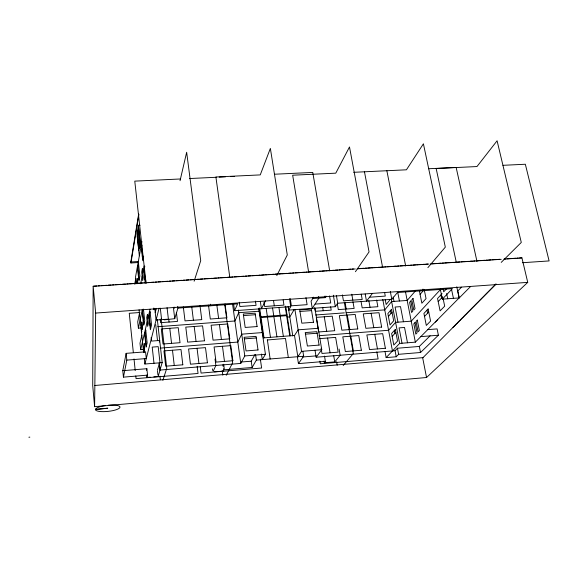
<?xml version="1.0" encoding="UTF-8"?>
<svg xmlns="http://www.w3.org/2000/svg" width="578" height="578" viewBox="0 0 578 578"><rect width="100%" height="100%" fill="white"/><g stroke="black" fill="none" stroke-linecap="round" stroke-linejoin="round"><path stroke-width="0.87" d="M94.611 406.674L95.659 313.066L93.159 286.175L92.718 385.663L94.611 406.674L426.55 377.513L527.736 282.367L521.948 257.933L503.929 259.125M138.142 262.535L130.931 262.983L130.823 261.986L138.648 214.098M130.931 262.983L138.915 214.301M140.1 225.225L138.388 225.326L136.95 233.946L139.341 255.844M141.928 241.51L135.541 276.934L136.206 283.09M134.725 284.159L135.729 278.639M141.935 245.195L141.393 248.193L142.773 260.736L143.655 256.105M135.158 283.935L135.873 280.005M136.394 282.75L136.654 281.334L136.921 283.827M138.453 276.696L138.662 275.569M142.275 256.227L142.506 254.985M122.789 370.679L126.127 353.353L145.555 351.829L146.277 358.555L126.813 360.116L123.432 377.138L147.556 375.136L146.863 368.713L122.789 370.679L123.432 377.138M140.664 283.747L142.159 276.074M142.802 272.802L144.146 265.909M144.789 266.335L143.893 270.872L145.215 282.837M144.789 279.029L145.035 277.845M145.873 280.807L145.54 282.425L144.132 269.666M139.457 313.406L137.716 321.823L138.388 328.145L141.025 327.95M138.388 328.145L142.398 309.288M143.055 309.649L142.369 312.864L143.712 325.262L144.731 320.732L143.46 309.1M143.228 320.804L143.452 319.779M141.805 335.24L139.999 343.238L140.678 349.647L143.337 349.444M140.678 349.647L147.159 321.7M147.852 318.738L150.063 309.187M180.047 180.704L186.651 152.281L200.711 260.721L194.129 281.204M145.598 342.675L145.829 341.699M149.861 324.988L150.121 323.911M154.218 308.479L153.914 309.736L153.726 308.074M155.244 312.655L156.313 308.334M157.324 319.49L162.194 362.623L144.89 364.017L159.102 308.139M146.451 370.288L146.863 368.713M150.367 377.174L146.928 377.463L147.556 375.136M159.253 342.039L159.694 340.464L151.544 341.085L151.154 337.545M174.419 308.284L174.766 307.106M157.397 370.166L159.355 363.569L160.077 370.05L158.105 376.531M164.152 319.453L164.195 319.858L174.737 318.68L177.93 308.117L177.721 306.376M238.367 310.039L244.79 355.947L240.773 363.425L159.933 370.065L162.194 362.623M162.873 380.331L166.76 368.316L161.125 318.984M210.009 305.834L210.638 304.194M289.513 298.826L290.741 306.629L234.545 310.689L237.601 303.876L177.93 308.117M213.217 371.155L215.876 365.469L215.038 359.061M276.79 275.569L287.288 255.006L270.367 148.409L260.245 174.903L215.897 176.998L229.827 277.527M226.236 375.281L232.645 362.767L224.719 304.353M265.504 300.835L261.429 308.746L260.353 301.456M223.664 364.248L224.394 369.768L252.109 367.464L251.22 361.199L255.021 354.459M267.318 339.987L285.481 338.455L288.335 357.587M252.109 367.464L256.357 360.101L255.555 354.509M336.41 295.51L337.747 303.233L335.327 306.694L288.711 310.097L290.741 306.629M258.734 308.573L265.439 354.271L262.267 359.617L261.458 354.032M294.318 309.367L289.795 316.917L287.295 317.098M270.143 359.075L267.383 339.871M313.319 297.143L312.423 298.559L325.298 297.648L326.23 296.225M312.958 298.241L311.08 301.225L312.257 308.377L318.868 298.104L318.601 296.478M294.91 309.497L301.543 351.352L297.836 356.705L294.505 335.478L298.132 329.836L318.225 328.297M355.419 271.711L369.046 251.929L349.495 146.964L335.782 173.162L292.663 175.213L308.703 272.462M298.407 356.048L297.46 357.406L298.436 363.613L325.385 361.373L324.511 356.084M298.436 363.613L303.66 356.229L302.901 351.489M382.788 299.447L392.462 350.954L316.159 357.226L321.758 349.719L314.88 308.045M372.333 293.545L366.495 301.152L365.195 294.029M324.012 361.012L324.301 362.767L325.385 361.373M324.301 362.767L334.763 361.893L340.146 355.253L339.076 349.018M389.738 300.141L386.155 304.498L385.201 299.44M337.747 303.233L391.812 299.325L397.44 292.519L452.408 288.617L442.372 299.158L440.407 289.665M343.202 365.513L353.295 353.555L344.307 302.2M427.872 267.665L445.32 247.131L423.407 143.806L406.435 169.802L353.7 172.309M388.409 316.433L392.029 312.192M415.214 291.175L407.179 300.444L391.638 301.572L384.746 309.873L346.15 312.734M420.502 290.243L419.491 291.391L421.861 303.212L426.044 298.609L424.397 290.481M420.083 294.354L423.125 290.915M424.433 289.397L423.291 290.683L422.966 289.094M392.173 336.396L395.865 332.35M440.877 289.108L411.233 321.158L395.598 322.358L388.575 330.276L318.984 335.717M446.78 288.523L443.709 291.789L443.037 288.545M442.091 293.66L437.546 298.501L440.089 310.877L444.684 306.167L443.095 298.494M438.182 301.6L442.741 296.789M424.512 316.455L428.746 311.99M385.02 351.547L386.14 357.609L399.615 343.426L415.344 342.154L459.134 297.937L456.75 286.76M392.57 350.925L395.085 350.716L397.469 348.231L419.332 346.439L430.119 335.796M461.497 287.179L457.783 291.001L459.257 297.93L470.456 286.623M386.14 357.609L396.226 356.771L398.625 354.314L420.524 352.501L438.391 335.226L437.098 328.904L427.525 329.655M435.256 322.163L437.77 319.62M422.995 357.637L94.517 385.512M453 327.358L453.362 326.996M453.716 326.635L454.077 326.267M454.438 325.905L454.799 325.537M455.168 325.168L455.529 324.807M455.89 324.439L456.259 324.07M456.627 323.702L456.988 323.326M457.357 322.958L457.725 322.589M458.094 322.213L458.462 321.845M458.831 321.469L459.207 321.093M459.575 320.718L459.951 320.342M460.319 319.966L460.695 319.591M461.071 319.215L461.446 318.832M461.822 318.456L462.198 318.073M462.573 317.69L462.956 317.308M463.332 316.932L463.715 316.542M464.098 316.159L464.474 315.776M464.856 315.393L465.239 315.003M465.622 314.62L466.013 314.23M466.395 313.84L466.778 313.449M467.169 313.059L467.559 312.669M467.942 312.279L468.332 311.882M468.722 311.491L469.112 311.094M469.502 310.704L469.9 310.307M470.29 309.909L470.687 309.512M471.077 309.114L471.475 308.71M471.872 308.312L472.269 307.915M472.667 307.51L473.064 307.106M473.469 306.701L473.866 306.304M474.271 305.892L474.668 305.487M475.073 305.083L475.477 304.678M475.882 304.266L476.286 303.855M476.691 303.45L477.103 303.038M477.507 302.626L477.919 302.215M478.324 301.795L478.736 301.384M479.148 300.972L479.559 300.553M479.971 300.134L480.39 299.722M480.802 299.303L481.221 298.884M481.633 298.458L482.052 298.038M482.471 297.619L482.89 297.193M483.309 296.767L483.735 296.341M484.154 295.922L484.581 295.488M485 295.062L485.426 294.636M485.852 294.209L486.279 293.776M486.705 293.342L487.131 292.909M487.565 292.475L487.991 292.042M488.424 291.608L488.858 291.175M489.291 290.734L489.725 290.3M490.158 289.86L490.592 289.419M491.033 288.978L491.466 288.538M491.907 288.097L492.348 287.649M492.788 287.208L493.229 286.76M493.67 286.312L494.111 285.872M494.558 285.416L495.006 284.968M495.447 284.521L495.895 284.073M496.025 284.051L422.691 357.941L426.55 377.513M501.22 262.39L521.284 242.442L497.094 140.772L476.973 166.551L436.152 168.494L456.367 262.672M28.9 437.228L29.832 437.134M95.5 409.289L107.761 408.205L95.464 409.607M153.806 376.892L157.245 376.603M214.517 371.827L223.751 371.062M256.357 360.101L303.66 356.229M241.402 362.001L251.22 361.199M302.843 356.966L316.296 355.867M420.95 336.62L438.391 335.226M244.79 355.947L265.439 354.271M301.543 351.352L321.758 349.719M160.178 348.129L237.818 342.06L241.741 334.163L262.26 332.588M319.54 338.65L335.637 337.386L338.144 352.132L321.982 353.454L321.122 348.231M163.87 343.953L180.04 342.703L178.241 327.675L162.151 328.875M244.342 338.889L256.292 337.964M305.473 334.142L317.156 333.239M294.505 335.478L263.424 337.899L259.052 308.153M316.245 317.373L332.242 316.18L334.713 330.724L318.651 331.967L316.383 318.232M442.372 299.158L459.134 297.937M243.511 315.595L255.368 314.728M299.96 311.455L311.571 310.61M315.241 311.304L331.208 310.133L330.63 306.759M260.324 316.816L287.035 314.844M157.787 326.707L234.906 320.985L238.736 312.691L259.125 311.21M315.639 314.996L344.358 312.864M139.934 312.51L129.255 313.276L133.352 352.667M369.877 297.2L385.288 296.095L384.623 292.576M315.14 304.093L330.724 302.966L329.518 295.9M95.659 313.066L527.736 282.367M93.174 286.312L355.304 268.965M357.103 268.842L428.269 264.132M430.068 264.016L501.227 259.305M522.44 262.715L549.1 260.931L525.344 164.246L502.954 165.315M93.882 286.124L96.764 285.937M98.202 285.843L99.64 285.742M101.078 285.648L103.946 285.46M105.384 285.366L106.822 285.272M108.252 285.178L111.121 284.983M112.551 284.889L113.982 284.795M115.412 284.701L118.266 284.513M119.697 284.419L121.127 284.325M122.55 284.231L125.404 284.044M126.828 283.942L128.251 283.849M129.674 283.755L132.514 283.567M133.937 283.473L135.353 283.379M136.776 283.285L139.609 283.097M141.025 283.003L142.441 282.917M143.857 282.823L146.689 282.635M148.098 282.541L149.514 282.447M150.923 282.353L153.748 282.165M155.157 282.071L156.566 281.977M157.975 281.883L160.785 281.703M162.194 281.609L163.596 281.515M164.997 281.421L167.808 281.233M169.209 281.139L170.611 281.053M172.013 280.959L174.809 280.771M176.211 280.677L177.605 280.59M179.007 280.496L181.795 280.308M183.19 280.214L184.584 280.128M185.979 280.034L188.768 279.846M190.155 279.759L191.549 279.665M192.936 279.571L195.718 279.391M197.105 279.297L198.492 279.203M199.88 279.116L202.647 278.928M204.034 278.842L205.414 278.748M206.801 278.654L209.561 278.473M210.948 278.379L212.328 278.293M213.708 278.199L216.461 278.018M217.841 277.924L219.214 277.837M220.594 277.743L223.339 277.563M224.712 277.469L226.092 277.382M227.457 277.288L230.203 277.108M231.576 277.014L232.941 276.927M234.314 276.833L237.045 276.652M238.418 276.566L239.783 276.472M241.149 276.385L243.873 276.205M245.238 276.111L246.604 276.024M247.962 275.93L250.686 275.749M252.044 275.663L253.402 275.576M254.761 275.482L257.477 275.301M258.836 275.215L260.194 275.121M261.545 275.034L264.254 274.853M265.605 274.767L266.964 274.673M268.315 274.586L271.017 274.406M272.361 274.319L273.712 274.232M275.063 274.138L277.758 273.965M279.102 273.871L280.446 273.784M281.789 273.697L284.477 273.517M285.821 273.43L287.165 273.336M288.509 273.25L291.189 273.076M292.526 272.982L293.862 272.895M295.206 272.809L297.88 272.628M299.216 272.541L300.553 272.455M301.882 272.368L304.555 272.187M305.885 272.101L307.214 272.014M308.551 271.927L311.21 271.747M312.539 271.66L313.868 271.573M315.198 271.487L317.849 271.313M319.179 271.219L320.501 271.133M321.83 271.046L324.475 270.872M325.797 270.786L327.119 270.699M328.441 270.612L331.086 270.432M332.401 270.345L333.723 270.258M335.038 270.172L337.675 269.998M338.99 269.912L340.305 269.825M341.62 269.738L344.25 269.565M345.565 269.478L346.872 269.391M348.187 269.305L350.81 269.131M352.118 269.045L353.425 268.958M358.656 268.611L359.964 268.524M361.264 268.438L363.873 268.264M365.18 268.178L366.481 268.091M367.781 268.004L370.382 267.838M371.683 267.751L372.983 267.665M374.284 267.578L376.878 267.404M378.178 267.318L379.471 267.231M380.765 267.144L383.359 266.978M384.652 266.892L385.945 266.805M387.231 266.718L389.818 266.552M391.111 266.465L392.397 266.379M393.683 266.292L396.262 266.126M397.548 266.039L398.834 265.952M400.12 265.866L402.693 265.699M403.979 265.613L405.257 265.526M406.544 265.439L409.108 265.273M410.387 265.186L411.666 265.107M412.945 265.02L415.503 264.847M416.781 264.767L418.06 264.681M419.339 264.594L421.889 264.428M423.161 264.341L424.433 264.262M425.711 264.175L428.255 264.009M432.069 263.756L434.605 263.59M435.877 263.503L437.141 263.416M438.406 263.337L440.942 263.171M442.206 263.084L443.47 262.997M444.735 262.918L447.264 262.752M448.521 262.665L449.785 262.585M451.05 262.499L453.564 262.333M454.828 262.246L456.085 262.166M457.343 262.08L459.857 261.913M461.114 261.834L462.364 261.747M463.621 261.668L466.128 261.502M467.385 261.415L468.635 261.335M469.885 261.249L472.392 261.09M473.642 261.003L474.885 260.924M476.135 260.837L478.635 260.671M479.877 260.591L481.127 260.512M482.37 260.425L484.863 260.259M486.105 260.179L487.348 260.1M488.591 260.013L491.076 259.854M492.319 259.768L493.554 259.688M494.797 259.601L497.275 259.443M498.511 259.356L499.746 259.276M504.695 258.951L505.923 258.872M507.159 258.785L509.623 258.626M510.858 258.539L512.086 258.46M513.322 258.38L515.778 258.214M517.007 258.135L518.235 258.055M519.463 257.976L521.92 257.81M130.823 261.986L138.034 261.538M274.485 174.231L312.756 172.425L329.691 270.88M180.452 178.97L134.775 181.131L146.082 283.365M189.461 178.544L216.497 177.265M219.199 177.143L225.507 176.839M230.911 176.586L234.516 176.413M428.63 168.747L456.15 167.439L476.937 261.227M451.584 289.578L453.441 298.349M446.621 293.501L447.726 298.768M440.877 294.953L441.52 298.075M427.005 310.162L427.612 313.182M386.855 170.734L405.669 265.974M419.332 346.439L420.524 352.501M405.489 291.818L415.344 342.154M397.722 292.23L399.42 301.008M403.43 321.758L400.503 306.636L395.085 307.034L397.982 322.17M407.49 342.79L404.528 327.459L399.073 327.885L402.013 343.231M393.163 297.005L394.008 301.398M390.302 291.406L391.812 299.325M391.147 299.014L399.615 343.426M364.465 171.796L382.629 267.498M390.518 310.451L391.06 313.319M394.326 330.515L394.875 333.427M397.469 348.231L398.625 354.314M395.085 350.716L396.226 356.771M376.625 300.018L377.868 306.701L362.182 307.857L360.975 301.145M368.815 300.582L370.036 307.279M371.134 313.276L373.778 327.697M374.782 334.301L377.456 348.931M376.813 351.865L378.113 358.952L320.277 363.779L319.844 361.127M361.236 294.151L362.204 299.476L343.44 300.827L342.407 294.896M351.785 294.231L352.84 300.148M352.941 301.73L354.141 308.45L338.311 309.613L337.292 303.71M345.059 302.294L346.236 309.028M347.291 315.053L349.834 329.554M350.788 336.194L353.36 350.897M333.354 295.206L335.327 306.694M336.591 361.684L337.191 365.209M325.024 296.023L325.298 297.648M333.73 355.759L334.763 361.893M322.669 307.337L323.239 310.718M324.251 316.773L326.693 331.346M327.603 338.022L330.074 352.79M314.685 307.915L315.104 310.458M315.017 350.217L316.159 357.226M305.95 297.569L307.106 304.671L291.384 305.805L290.257 298.674M288.176 306.542L292.771 335.97M288.169 306.651L288.711 310.097M285.691 306.232L290.293 335.804M285.164 306.232L286.507 314.887M289.766 335.847L286.63 315.675L261.032 317.568L264.016 337.848M283.155 299.953L283.95 305.105L264.63 306.492L263.987 302.186M278.943 307.561L280.135 315.357M280.258 316.144L283.35 336.345M273.524 300.639L274.304 305.798M272.563 308.023L273.748 315.826M273.864 316.621L276.92 336.844M266.176 308.486L267.339 316.303M267.455 317.091L270.475 337.35M259.638 308.074L260.916 316.773M255.433 301.073L256.061 305.343L239.877 306.506L239.278 302.215M260.353 359.176L261.632 368.02L201.065 373.07L200.277 366.799M233.57 303.674L234.545 310.689M232.508 303.631L240.773 363.425M225.03 303.992L226.901 317.799L210.298 319.02L208.492 305.162M222.465 346.294L224.474 361.409M216.772 304.577L218.614 318.406M219.438 324.598L221.417 339.496M222.92 364.783L223.13 366.351M223.44 368.706L223.65 370.274M222.248 370.722L222.833 375.18M212.437 368.822L212.639 370.397M200.01 305.762L201.78 319.641L185.018 320.877L183.32 306.947M197.047 348.296L198.948 363.49M191.679 306.354L193.413 320.263M194.186 326.483L196.058 341.461M197.163 366.293L198.052 373.46L136.054 378.633L135.779 375.946M176.456 312.712L177.497 321.426L160.583 322.669L160.185 319.172M173.378 307.236L174.737 318.68M172.482 350.232L174.267 365.498M168.747 319.432L169.058 322.047M169.787 328.304L171.543 343.361M167.056 307.669L168.393 319.143L156.074 320.046L154.752 308.312M160.294 308.146L161.609 319.641M161.298 328.94L163.018 344.018M155.728 324.699L157.512 340.63M160.005 362.796L158.191 346.641L152.209 347.103L153.994 363.287M159.152 363.114L159.933 370.065M159.954 376.184L160.352 379.753M157.483 370.96L157.931 374.941M141.617 246.936L143.004 259.508M149.189 315.487L150.641 328.644M138.388 225.326L140.837 247.557M138.272 230.86L139.818 244.906M137.694 234.314L139.226 248.28M137.824 267.831L139.132 279.904M142.593 311.817L143.936 324.244M144.955 333.629L146.321 346.236M137.723 283.458L137.188 278.452L137.282 283.213M144.269 352.168L143.619 346.114L143.886 352.508M146.668 375.071L146.928 377.463M139.074 309.844L143.647 352.457M144.319 358.685L144.89 364.017M134.009 358.938L135.216 370.577M126.127 353.353L126.813 360.116M108.267 405.192A12.34 3.071 -6 0 1 119.993 407.107A12.34 3.071 -6 0 1 108.346 411.355A12.34 3.071 -6 0 1 95.5 409.853L95.601 409.036A12.34 3.071 -6 0 1 105.037 405.59M138.655 228.606L137.326 236.51L138.843 250.419L140.208 242.717L138.655 228.606M138.539 263.871L137.615 268.98L138.915 281.024L139.869 276.038L138.539 263.871M142.354 268.727L141.718 272.021L142.658 280.576L143.301 277.339L142.354 268.727M141.314 324.648L141.668 331.888L141.314 324.648M141.885 322.025L142.246 329.323L141.885 322.025M147.39 314.533L146.704 317.532L147.672 326.346L148.365 323.413L147.39 314.533M145.757 330.19L144.724 334.619L146.089 347.197L147.144 342.899L145.757 330.19M150.078 311.708L148.936 316.585L150.381 329.706L151.544 324.973L150.078 311.708M144.211 343.621L144.572 350.94L144.211 343.621M391.487 309.309L387.867 313.579L390.02 324.966L393.669 320.812L391.487 309.309M410.799 300.986L409.592 302.366L411.587 312.496L412.808 311.152L410.799 300.986M413.017 298.458L411.796 299.852L413.805 310.046L415.04 308.681L413.017 298.458M395.309 329.431L391.631 333.506L393.806 345.044L397.527 341.085L395.309 329.431M415.047 322.524L413.812 323.832L415.835 334.113L417.078 332.834L415.047 322.524M417.302 320.111L416.059 321.44L418.096 331.779L419.353 330.479L417.302 320.111M428.132 308.963L423.912 313.457L426.311 325.443L430.581 321.072L428.132 308.963M182.821 364.805L165.684 366.199L163.942 350.904L181.001 349.56L182.821 364.805M207.423 362.796L190.444 364.183L188.587 348.96L205.486 347.631L207.423 362.796M232.869 360.723L216.049 362.095L214.077 346.952L230.824 345.637L232.869 360.723M361.366 350.239L345.341 351.547L342.797 336.822L358.75 335.565L361.366 350.239M385.382 348.281L369.508 349.574L366.864 334.929L382.672 333.679L385.382 348.281M258.026 349.979L246.04 350.933L244.118 337.299L256.061 336.374L258.026 349.979M319.099 345.095L307.388 346.027L305.227 332.574L316.896 331.671L319.099 345.095M204.482 340.81L187.612 342.118L185.784 327.112L202.575 325.855L204.482 340.81M229.762 338.853L213.051 340.146L211.107 325.219L227.746 323.976L229.762 338.853M357.782 328.94L341.858 330.168L339.351 315.646L355.21 314.461L357.782 328.94M381.653 327.09L365.881 328.311L363.266 313.861L378.98 312.691L381.653 327.09M257.087 326.556L245.188 327.451L243.295 314.027L255.144 313.168L257.087 326.556M313.486 322.293L301.839 323.174L299.715 309.909L311.318 309.064L313.486 322.293"/></g></svg>
